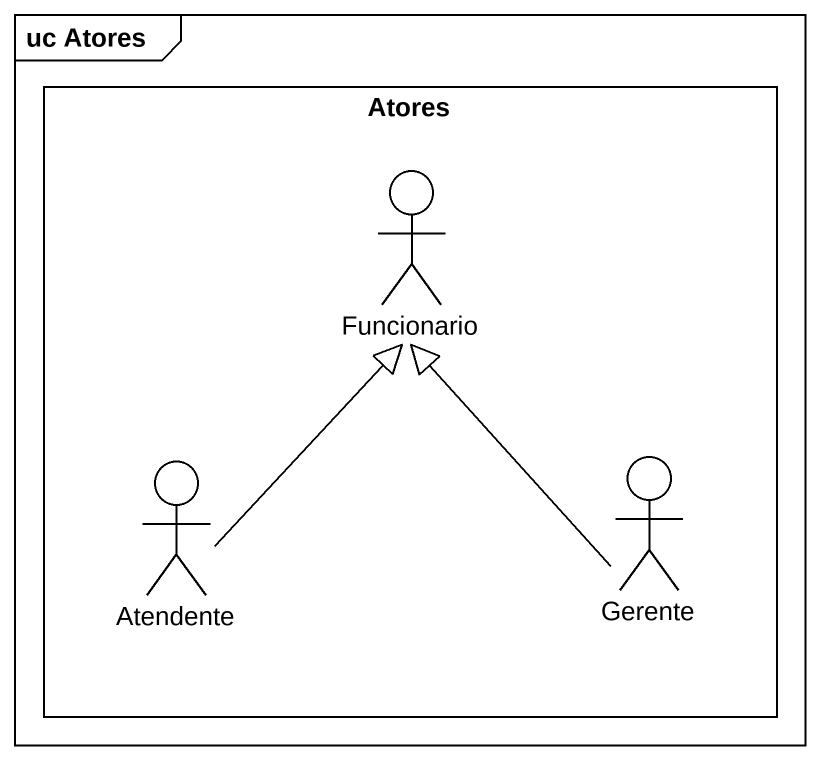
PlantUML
@startuml
mainframe uc Atores
rectangle Atores {
  actor Funcionario
  actor Atendente
  actor Gerente
}
Atendente -up-|> Funcionario
Gerente -up-|> Funcionario
@enduml
